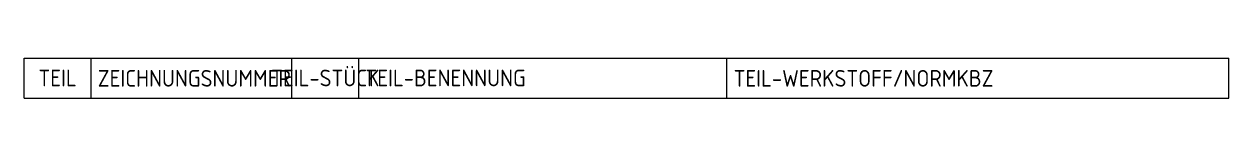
# Model space of a CAD drawing. Header units: millimetres. Extents: x -180 to 0, y 0 to 6.
import ezdxf
from ezdxf.enums import TextEntityAlignment as Align

# ---------------------------------------------------------------- set-up
doc = ezdxf.new("R2010")
doc.units = ezdxf.units.MM
doc.layers.get('0').update_dxf_attribs({"plot": 0})
doc.styles.add('Allgemein', font='isocp.shx')

msp = doc.modelspace()

# ---------------------------------------------------------------- linework, layer by layer
at = {"color": 4}
for p, q in [((-180, 6), (0, 6)), ((-180, 0), (0, 0))]:
    msp.add_line(p, q, dxfattribs=at)
for p, q in [((-180, 0), (-180, 6)), ((-170, 0), (-170, 6)), ((-140, 0), (-140, 6)), ((-130, 0), (-130, 6)), ((-75, 0), (-75, 6)), ((0, 0), (0, 6))]:
    msp.add_line(p, q)

# ---------------------------------------------------------------- texts
at = {"color": 4, "style": 'Allgemein'}
for tag, p in [('TEIL', (-175, 3)), ('TEIL-STÜCK', (-135, 3))]:
    msp.add_attdef(tag, text='', height=2.5, dxfattribs=at).set_placement(p, align=Align.MIDDLE_CENTER)
for tag, p in [('ZEICHNUNGSNUMMER', (-169, 1.7)), ('TEIL-BENENNUNG', (-129, 1.75)), ('TEIL-WERKSTOFF/NORMKBZ', (-74, 1.7))]:
    msp.add_attdef(tag, p, '', height=2.5, dxfattribs=at)

doc.saveas('drawing.dxf')
